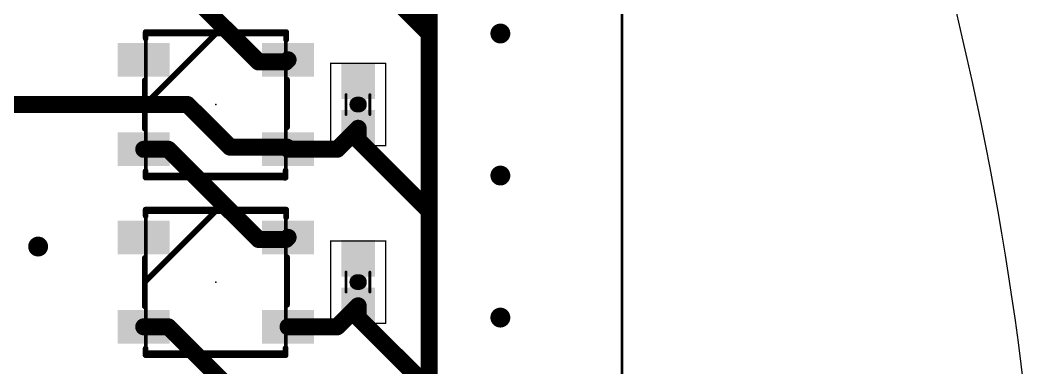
# Model space of a CAD drawing. Header units: inches. Extents: x 45 to 322, y 27 to 227.
# Drawn here: x 285.62 to 322.09, y 138.57 to 150.99 of the extents above; entities that cross this region are included whole.
import ezdxf

# ---------------------------------------------------------------- set-up
doc = ezdxf.new("R2010")
doc.units = ezdxf.units.IN
doc.header["$MEASUREMENT"] = 0
for name, color, linetype in [('1', 22, 'Continuous'), ('18', 82, 'Continuous'), ('20', 7, 'Continuous'), ('21', 253, 'Continuous'), ('23', 7, 'Continuous'), ('29', 253, 'Continuous'), ('31', 253, 'Continuous'), ('35', 253, 'Continuous'), ('39', 22, 'Continuous'), ('44', 253, 'Continuous'), ('51', 253, 'Continuous')]:
    doc.layers.add(name, color=color, linetype=linetype)

# ---------------------------------------------------------------- blocks, each defined once
blk = doc.blocks.new('RECT')
blk.add_solid([(-0.5, -0.5), (0.5, -0.5), (-0.5, 0.5), (0.5, 0.5)])
blk = doc.blocks.new('ROUNDV')
at = {"const_width": 0.5}
blk.add_lwpolyline([(0, -0.25, 1), (0, 0.25, 1), (0, -0.25)], format="xyb", dxfattribs=at)

msp = doc.modelspace()

# ---------------------------------------------------------------- linework, layer by layer
msp.add_line((307.092, 78.968), (307.092, 174.968))
msp.add_spline([(284.592, 226.968), (322.092, 126.968), (284.592, 26.968)], degree=3)
at = {"layer": '1'}
for points, const_width in [([(300.221, 150.518), (300.221, 156.868)], 0.61), ([(297.681, 153.058), (300.221, 150.518)], 0.61), ([(290.899, 152.728), (294.125, 149.502)], 0.61), ([(300.221, 144.168), (300.221, 150.518)], 0.61), ([(294.125, 149.502), (295.102, 149.502)], 0.61), ([(295.102, 149.502), (295.178, 149.578)], 0.61), ([(291.585, 147.978), (284.473, 147.978)], 0.61), ([(293.109, 146.454), (291.585, 147.978)], 0.61), ([(296.931, 146.378), (297.681, 147.128)], 0.61), ([(297.681, 147.128), (297.681, 146.708)], 0.61), ([(297.681, 146.708), (300.221, 144.168)], 0.61), ([(290.024, 146.378), (290.899, 146.378)], 0.61), ([(290.899, 146.378), (294.125, 143.152)], 0.61), ([(295.141, 146.454), (293.109, 146.454)], 0.61), ([(295.178, 146.378), (296.931, 146.378)], 0.61), ([(295.178, 146.417), (295.141, 146.454)], 0.305), ([(295.178, 146.378), (295.178, 146.417)], 0.305), ([(300.221, 137.818), (300.221, 144.168)], 0.61), ([(294.125, 143.152), (295.102, 143.152)], 0.61), ([(295.102, 143.152), (295.178, 143.228)], 0.61), ([(296.931, 140.028), (297.681, 140.778)], 0.61), ([(297.681, 140.778), (297.681, 140.358)], 0.61), ([(297.681, 140.358), (300.221, 137.818)], 0.61), ([(290.024, 140.028), (290.899, 140.028)], 0.61), ([(290.899, 140.028), (294.125, 136.802)], 0.61), ([(295.178, 140.028), (296.931, 140.028)], 0.61)]:
    msp.add_lwpolyline(points, dxfattribs=dict(at, const_width=const_width))
for points, const_width in [([(300.373, 150.518, 1), (300.069, 150.518)], 0.305), ([(300.069, 150.518, 1), (300.373, 150.518)], 0.305), ([(300.113, 150.41, 1), (300.329, 150.626)], 0.305), ([(294.125, 149.654, 1), (294.125, 149.349)], 0.305), ([(294.017, 149.394, 1), (294.233, 149.61)], 0.305), ([(294.994, 149.61, 1), (295.21, 149.394)], 0.305), ([(295.286, 149.47, 1), (295.07, 149.686)], 0.305), ([(295.102, 149.349, 1), (295.102, 149.654)], 0.305), ([(291.693, 148.086, 1), (291.477, 147.87)], 0.305), ([(291.585, 147.825, 1), (291.585, 148.13)], 0.305), ([(297.833, 147.128, 1), (297.529, 147.128)], 0.305), ([(297.789, 147.02, 1), (297.573, 147.236)], 0.305), ([(297.789, 146.816, 1), (297.573, 146.6)], 0.305), ([(290.024, 146.53, 1), (290.024, 146.225)], 0.305), ([(291.007, 146.486, 1), (290.791, 146.27)], 0.305), ([(290.899, 146.225, 1), (290.899, 146.53)], 0.305), ([(293.109, 146.606, 1), (293.109, 146.301)], 0.305), ([(293.001, 146.346, 1), (293.217, 146.562)], 0.305), ([(295.178, 146.53, 1), (295.178, 146.225)], 0.305), ([(295.141, 146.301, 1), (295.141, 146.606)], 0.305), ([(296.823, 146.486, 1), (297.039, 146.27)], 0.305), ([(296.931, 146.225, 1), (296.931, 146.53)], 0.305), ([(297.529, 146.708, 1), (297.833, 146.708)], 0.305), ([(295.195, 146.508, 1), (295.087, 146.4)], 0.152), ([(295.254, 146.417, 1), (295.102, 146.417)], 0.152), ([(295.102, 146.378, 1), (295.254, 146.378)], 0.152), ([(295.124, 146.363, 1), (295.232, 146.471)], 0.152), ([(300.373, 144.168, 1), (300.069, 144.168)], 0.305), ([(300.069, 144.168, 1), (300.373, 144.168)], 0.305), ([(300.113, 144.06, 1), (300.329, 144.276)], 0.305), ([(294.125, 143.304, 1), (294.125, 142.999)], 0.305), ([(294.017, 143.044, 1), (294.233, 143.26)], 0.305), ([(294.994, 143.26, 1), (295.21, 143.044)], 0.305), ([(295.286, 143.12, 1), (295.07, 143.336)], 0.305), ([(295.102, 142.999, 1), (295.102, 143.304)], 0.305), ([(297.833, 140.778, 1), (297.529, 140.778)], 0.305), ([(297.789, 140.67, 1), (297.573, 140.886)], 0.305), ([(297.789, 140.466, 1), (297.573, 140.25)], 0.305), ([(297.529, 140.358, 1), (297.833, 140.358)], 0.305), ([(290.024, 140.18, 1), (290.024, 139.875)], 0.305), ([(291.007, 140.136, 1), (290.791, 139.92)], 0.305), ([(290.899, 139.875, 1), (290.899, 140.18)], 0.305), ([(295.178, 140.18, 1), (295.178, 139.875)], 0.305), ([(296.823, 140.136, 1), (297.039, 139.92)], 0.305), ([(296.931, 139.875, 1), (296.931, 140.18)], 0.305)]:
    msp.add_lwpolyline(points, format="xyb", dxfattribs=dict(at, const_width=const_width))
at = {"layer": '20'}
msp.add_line((307.121, 174.858), (307.121, 78.858), dxfattribs=at)
at = {"layer": '21'}
for points, const_width in [([(295.06, 150.571), (290.091, 150.571)], 0.203), ([(290.091, 150.571), (290.091, 150.345)], 0.203), ([(295.06, 150.569), (295.06, 150.571)], 0.203), ([(295.11, 150.569), (295.06, 150.569)], 0.203), ([(295.11, 150.297), (295.11, 150.569)], 0.203), ([(290.061, 147.978), (292.601, 150.518)], 0.203), ([(290.061, 147.978), (290.061, 148.841)], 0.203), ([(295.141, 148.867), (295.141, 147.165)], 0.203), ([(297.65, 147.978), (297.711, 147.978)], 0.559), ([(290.061, 147.114), (290.061, 147.978)], 0.203), ([(290.089, 145.367), (290.089, 145.598)], 0.203), ([(295.09, 145.616), (295.09, 145.362)], 0.203), ([(295.039, 145.367), (290.089, 145.367)], 0.203), ([(295.039, 145.362), (295.039, 145.367)], 0.203), ([(295.09, 145.362), (295.039, 145.362)], 0.203), ([(290.061, 141.628), (292.601, 144.168)], 0.203), ([(295.06, 144.221), (290.091, 144.221)], 0.203), ([(290.091, 144.221), (290.091, 143.995)], 0.203), ([(295.06, 144.219), (295.06, 144.221)], 0.203), ([(295.11, 144.219), (295.06, 144.219)], 0.203), ([(295.11, 143.947), (295.11, 144.219)], 0.203), ([(295.141, 142.517), (295.141, 140.815)], 0.203), ([(290.061, 141.628), (290.061, 142.491)], 0.203), ([(297.65, 141.628), (297.711, 141.628)], 0.559), ([(290.061, 140.764), (290.061, 141.628)], 0.203), ([(290.089, 139.017), (290.089, 139.248)], 0.203), ([(295.09, 139.266), (295.09, 139.012)], 0.203), ([(295.039, 139.017), (290.089, 139.017)], 0.203), ([(295.039, 139.012), (295.039, 139.017)], 0.203), ([(295.09, 139.012), (295.039, 139.012)], 0.203)]:
    msp.add_lwpolyline(points, dxfattribs=dict(at, const_width=const_width))
for points, const_width in [([(290.091, 150.622, 1), (290.091, 150.52)], 0.102), ([(290.142, 150.571, 1), (290.041, 150.571)], 0.102), ([(295.11, 150.571, 1), (295.009, 150.571)], 0.102), ([(295.06, 150.619, 1), (295.06, 150.518)], 0.102), ([(295.06, 150.52, 1), (295.06, 150.622)], 0.102), ([(295.161, 150.569, 1), (295.06, 150.569)], 0.102), ([(295.11, 150.518, 1), (295.11, 150.619)], 0.102), ([(290.041, 150.345, 1), (290.142, 150.345)], 0.102), ([(292.637, 150.482, 1), (292.565, 150.554)], 0.102), ([(295.009, 150.569, 1), (295.11, 150.569)], 0.102), ([(295.06, 150.297, 1), (295.161, 150.297)], 0.102), ([(290.112, 148.841, 1), (290.01, 148.841)], 0.102), ([(295.192, 148.867, 1), (295.09, 148.867)], 0.102), ([(297.65, 148.118, 1), (297.65, 147.838)], 0.279), ([(297.711, 147.838, 1), (297.711, 148.118)], 0.279), ([(290.112, 147.978, 1), (290.01, 147.978)], 0.102), ([(290.025, 148.014, 1), (290.097, 147.942)], 0.102), ([(290.01, 147.978, 1), (290.112, 147.978)], 0.102), ([(290.01, 147.114, 1), (290.112, 147.114)], 0.102), ([(295.09, 147.165, 1), (295.192, 147.165)], 0.102), ([(290.14, 145.598, 1), (290.038, 145.598)], 0.102), ([(295.141, 145.616, 1), (295.039, 145.616)], 0.102), ([(290.089, 145.418, 1), (290.089, 145.316)], 0.102), ([(290.038, 145.367, 1), (290.14, 145.367)], 0.102), ([(295.09, 145.367, 1), (294.989, 145.367)], 0.102), ([(295.039, 145.412, 1), (295.039, 145.311)], 0.102), ([(294.989, 145.362, 1), (295.09, 145.362)], 0.102), ([(295.039, 145.316, 1), (295.039, 145.418)], 0.102), ([(295.039, 145.362, 1), (295.141, 145.362)], 0.102), ([(295.09, 145.311, 1), (295.09, 145.412)], 0.102), ([(290.091, 144.272, 1), (290.091, 144.17)], 0.102), ([(290.142, 144.221, 1), (290.041, 144.221)], 0.102), ([(292.637, 144.132, 1), (292.565, 144.204)], 0.102), ([(295.11, 144.221, 1), (295.009, 144.221)], 0.102), ([(295.06, 144.269, 1), (295.06, 144.168)], 0.102), ([(295.009, 144.219, 1), (295.11, 144.219)], 0.102), ([(295.06, 144.17, 1), (295.06, 144.272)], 0.102), ([(295.161, 144.219, 1), (295.06, 144.219)], 0.102), ([(295.11, 144.168, 1), (295.11, 144.269)], 0.102), ([(290.041, 143.995, 1), (290.142, 143.995)], 0.102), ([(295.06, 143.947, 1), (295.161, 143.947)], 0.102), ([(295.192, 142.517, 1), (295.09, 142.517)], 0.102), ([(290.112, 142.491, 1), (290.01, 142.491)], 0.102), ([(297.65, 141.768, 1), (297.65, 141.488)], 0.279), ([(297.711, 141.488, 1), (297.711, 141.768)], 0.279), ([(290.112, 141.628, 1), (290.01, 141.628)], 0.102), ([(290.025, 141.664, 1), (290.097, 141.592)], 0.102), ([(290.01, 141.628, 1), (290.112, 141.628)], 0.102), ([(290.01, 140.764, 1), (290.112, 140.764)], 0.102), ([(295.09, 140.815, 1), (295.192, 140.815)], 0.102), ([(290.14, 139.248, 1), (290.038, 139.248)], 0.102), ([(295.141, 139.266, 1), (295.039, 139.266)], 0.102), ([(290.089, 139.068, 1), (290.089, 138.966)], 0.102), ([(290.038, 139.017, 1), (290.14, 139.017)], 0.102), ([(295.09, 139.017, 1), (294.989, 139.017)], 0.102), ([(295.039, 139.062, 1), (295.039, 138.961)], 0.102), ([(294.989, 139.012, 1), (295.09, 139.012)], 0.102), ([(295.039, 138.966, 1), (295.039, 139.068)], 0.102), ([(295.039, 139.012, 1), (295.141, 139.012)], 0.102), ([(295.09, 138.961, 1), (295.09, 139.062)], 0.102)]:
    msp.add_lwpolyline(points, format="xyb", dxfattribs=dict(at, const_width=const_width))
at = {"layer": '23'}
for p in [(292.601, 147.978), (297.681, 147.978), (292.601, 141.628), (297.681, 141.628)]:
    msp.add_point(p, dxfattribs=at)
at = {"layer": '39', "const_width": 0.0508}
for points in [[(296.698, 146.505), (296.698, 149.451)], [(296.698, 149.451), (298.664, 149.451)], [(298.664, 149.451), (298.664, 146.505)], [(298.664, 146.505), (296.698, 146.505)], [(296.698, 140.155), (296.698, 143.101)], [(296.698, 143.101), (298.664, 143.101)], [(298.664, 143.101), (298.664, 140.155)], [(298.664, 140.155), (296.698, 140.155)]]:
    msp.add_lwpolyline(points, dxfattribs=at)
at = {"layer": '39', "const_width": 0.0254}
for points in [[(296.711, 149.451, 1), (296.685, 149.451)], [(296.698, 149.464, 1), (296.698, 149.438)], [(298.677, 149.451, 1), (298.651, 149.451)], [(298.664, 149.438, 1), (298.664, 149.464)], [(296.698, 146.518, 1), (296.698, 146.492)], [(296.685, 146.505, 1), (296.711, 146.505)], [(298.651, 146.505, 1), (298.677, 146.505)], [(298.664, 146.492, 1), (298.664, 146.518)], [(296.711, 143.101, 1), (296.685, 143.101)], [(296.698, 143.114, 1), (296.698, 143.088)], [(298.677, 143.101, 1), (298.651, 143.101)], [(298.664, 143.088, 1), (298.664, 143.114)], [(296.698, 140.168, 1), (296.698, 140.142)], [(296.685, 140.155, 1), (296.711, 140.155)], [(298.651, 140.155, 1), (298.677, 140.155)], [(298.664, 140.142, 1), (298.664, 140.168)]]:
    msp.add_lwpolyline(points, format="xyb", dxfattribs=at)
at = {"layer": '44'}
for centre in [(302.761, 150.518), (302.761, 145.438), (286.251, 142.898), (302.761, 140.358)]:
    msp.add_circle(centre, 0.152, dxfattribs=at)
at = {"layer": '51'}
for points, const_width in [([(295.101, 150.478), (290.101, 150.478)], 0.127), ([(290.101, 150.478), (290.101, 145.478)], 0.127), ([(295.101, 145.478), (295.101, 150.478)], 0.127), ([(297.249, 147.622), (297.249, 148.334)], 0.102), ([(298.1, 147.622), (298.1, 148.334)], 0.102), ([(290.101, 145.478), (295.101, 145.478)], 0.127), ([(295.101, 144.128), (290.101, 144.128)], 0.127), ([(290.101, 144.128), (290.101, 139.128)], 0.127), ([(295.101, 139.128), (295.101, 144.128)], 0.127), ([(297.249, 141.272), (297.249, 141.984)], 0.102), ([(298.1, 141.272), (298.1, 141.984)], 0.102), ([(290.101, 139.128), (295.101, 139.128)], 0.127)]:
    msp.add_lwpolyline(points, dxfattribs=dict(at, const_width=const_width))
for points, const_width in [([(290.101, 150.51, 1), (290.101, 150.446)], 0.0635), ([(290.133, 150.478, 1), (290.069, 150.478)], 0.0635), ([(295.133, 150.478, 1), (295.069, 150.478)], 0.0635), ([(295.101, 150.446, 1), (295.101, 150.51)], 0.0635), ([(297.274, 148.334, 1), (297.224, 148.334)], 0.0508), ([(298.125, 148.334, 1), (298.075, 148.334)], 0.0508), ([(297.224, 147.622, 1), (297.274, 147.622)], 0.0508), ([(298.075, 147.622, 1), (298.125, 147.622)], 0.0508), ([(290.101, 145.51, 1), (290.101, 145.446)], 0.0635), ([(295.101, 145.446, 1), (295.101, 145.51)], 0.0635), ([(290.069, 145.478, 1), (290.133, 145.478)], 0.0635), ([(295.069, 145.478, 1), (295.133, 145.478)], 0.0635), ([(290.101, 144.16, 1), (290.101, 144.096)], 0.0635), ([(290.133, 144.128, 1), (290.069, 144.128)], 0.0635), ([(295.133, 144.128, 1), (295.069, 144.128)], 0.0635), ([(295.101, 144.096, 1), (295.101, 144.16)], 0.0635), ([(297.274, 141.984, 1), (297.224, 141.984)], 0.0508), ([(298.125, 141.984, 1), (298.075, 141.984)], 0.0508), ([(297.224, 141.272, 1), (297.274, 141.272)], 0.0508), ([(298.075, 141.272, 1), (298.125, 141.272)], 0.0508), ([(290.101, 139.16, 1), (290.101, 139.096)], 0.0635), ([(290.069, 139.128, 1), (290.133, 139.128)], 0.0635), ([(295.069, 139.128, 1), (295.133, 139.128)], 0.0635), ([(295.101, 139.096, 1), (295.101, 139.16)], 0.0635)]:
    msp.add_lwpolyline(points, format="xyb", dxfattribs=dict(at, const_width=const_width))

# ---------------------------------------------------------------- block references
at = {"layer": '1'}
for p, xscale, rotation in [((290.024, 149.578), 1.651, 180), ((295.178, 149.578), 1.651, 180), ((297.681, 148.828), 1.1, 90), ((297.681, 147.128), 1.1, 90), ((290.024, 146.378), 1.651, 180), ((295.178, 146.378), 1.651, 180), ((290.024, 143.228), 1.651, 180), ((295.178, 143.228), 1.651, 180), ((297.681, 142.478), 1.1, 90), ((297.681, 140.778), 1.1, 90), ((290.024, 140.028), 1.651, 180), ((295.178, 140.028), 1.651, 180)]:
    msp.add_blockref('RECT', p, dxfattribs=dict(at, xscale=xscale, rotation=rotation))
at = {"layer": '18', "xscale": 0.7112, "yscale": 0.7112}
for p in [(302.761, 150.518), (302.761, 150.518), (302.761, 145.438), (302.761, 145.438), (286.251, 142.898), (286.251, 142.898), (302.761, 140.358), (302.761, 140.358)]:
    msp.add_blockref('ROUNDV', p, dxfattribs=at)
at = {"layer": '29', "yscale": 1.2032}
for p, xscale, rotation in [((290.024, 149.578), 1.8542, 180), ((295.178, 149.578), 1.8542, 180), ((297.681, 148.828), 1.3032, 90), ((297.681, 147.128), 1.3032, 90), ((290.024, 146.378), 1.8542, 180), ((295.178, 146.378), 1.8542, 180), ((290.024, 143.228), 1.8542, 180), ((295.178, 143.228), 1.8542, 180), ((297.681, 142.478), 1.3032, 90), ((297.681, 140.778), 1.3032, 90), ((290.024, 140.028), 1.8542, 180), ((295.178, 140.028), 1.8542, 180)]:
    msp.add_blockref('RECT', p, dxfattribs=dict(at, xscale=xscale, rotation=rotation))
at = {"layer": '31'}
for p, xscale, rotation in [((290.024, 149.578), 1.651, 180), ((295.178, 149.578), 1.651, 180), ((297.681, 148.828), 1.1, 90), ((297.681, 147.128), 1.1, 90), ((290.024, 146.378), 1.651, 180), ((295.178, 146.378), 1.651, 180), ((290.024, 143.228), 1.651, 180), ((295.178, 143.228), 1.651, 180), ((297.681, 142.478), 1.1, 90), ((297.681, 140.778), 1.1, 90), ((290.024, 140.028), 1.651, 180), ((295.178, 140.028), 1.651, 180)]:
    msp.add_blockref('RECT', p, dxfattribs=dict(at, xscale=xscale, rotation=rotation))
at = {"layer": '35', "xscale": 0.3998, "yscale": 0.6, "rotation": 90}
for p in [(297.681, 147.978), (297.681, 141.628)]:
    msp.add_blockref('RECT', p, dxfattribs=at)
at = {"layer": '51', "xscale": 0.5001, "yscale": 0.95, "rotation": 90}
for p in [(297.676, 148.558), (297.676, 147.39), (297.676, 142.208), (297.676, 141.04)]:
    msp.add_blockref('RECT', p, dxfattribs=at)

doc.saveas('drawing.dxf')
